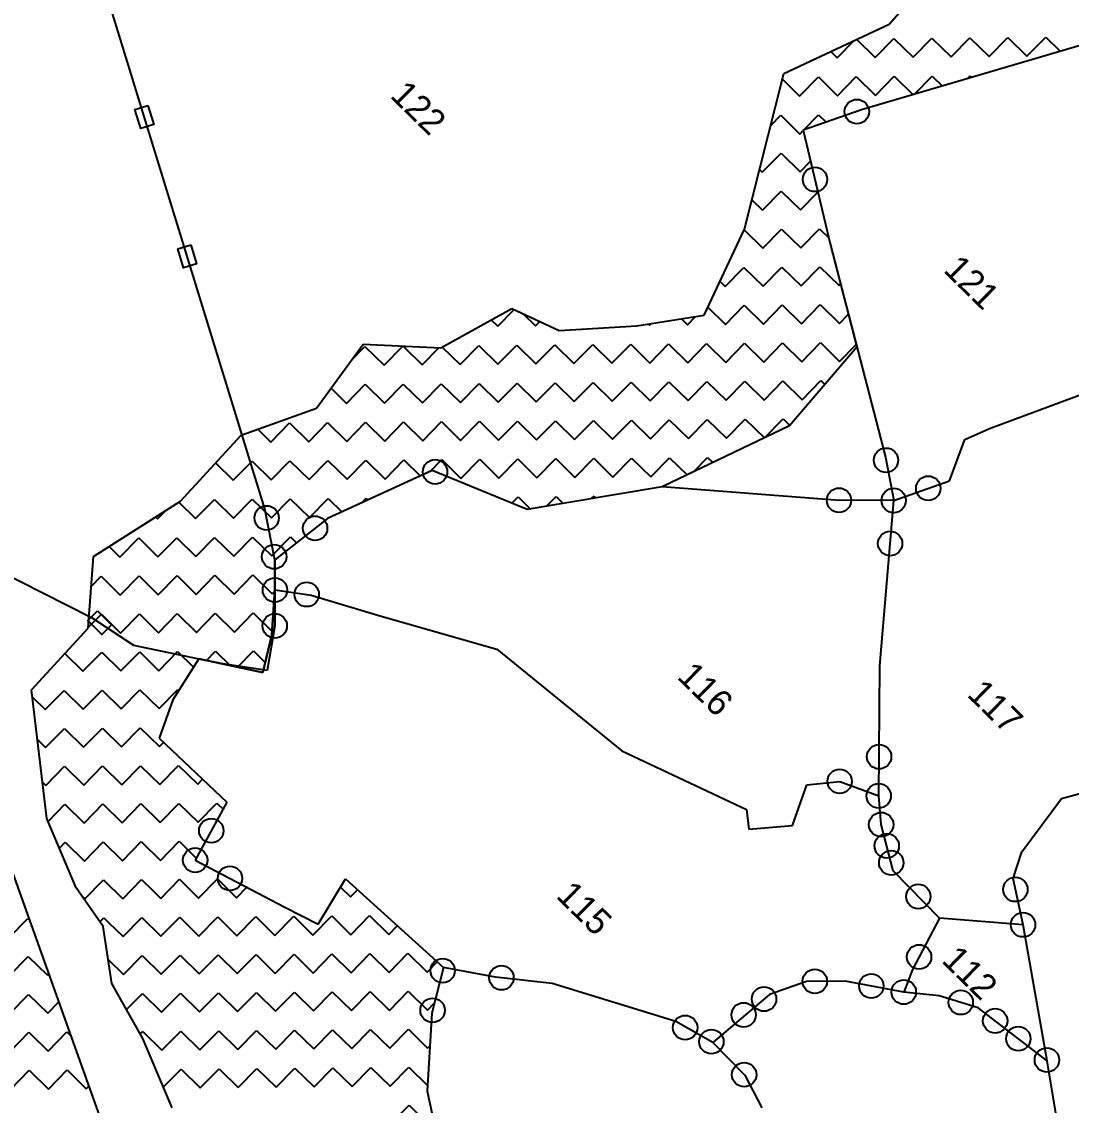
# Model space of a CAD drawing. Header units: metres. Extents: x 342804 to 346854, y 1762918 to 1765966.
# Drawn here: x 344305.1 to 344670.9, y 1764501 to 1764878.8 of the extents above; entities that cross this region are included whole.
import ezdxf

# ---------------------------------------------------------------- set-up
doc = ezdxf.new("R2010")
doc.units = ezdxf.units.M
doc.header["$MEASUREMENT"] = 0
for name, color, linetype in [('POLY_HATCH', 12, 'Continuous'), ('POLY_PARCEL', 6, 'Continuous'), ('SYM_STONE', 1, 'Continuous'), ('TEXT_PARCEL', 7, 'Continuous')]:
    doc.layers.add(name, color=color, linetype=linetype)
doc.styles.add('TEXT_MAP', font='')
doc.styles.get('TEXT_MAP').set_extended_font_data('Kruti Dev 050')

msp = doc.modelspace()

# ---------------------------------------------------------------- linework, layer by layer
for points in [[(344349.11, 1764849.57), (344351.17, 1764842.94), (344346.59, 1764841.51), (344344.52, 1764848.14)], [(344364.07, 1764801.01), (344366.08, 1764794.36), (344361.49, 1764792.97), (344359.47, 1764799.62)], [(344331.48, 1764673.43), (344336.43, 1764668.56), (344333.06, 1764665.13), (344328.11, 1764670)]]:
    msp.add_lwpolyline(points, close=True)
for centre in [(344596.16, 1764847.45), (344581.56, 1764823.79), (344606.31, 1764725.92), (344449.18, 1764721.87), (344621.04, 1764716.14), (344589.94, 1764711.95), (344609, 1764711.87), (344390.47, 1764705.8), (344407.37, 1764702.2), (344607.76, 1764696.88), (344393.09, 1764692.26), (344393.36, 1764680.68), (344404.45, 1764679.12), (344393.32, 1764668.17), (344603.92, 1764622.55), (344590.18, 1764613.96), (344603.79, 1764608.91), (344371.18, 1764596.76), (344604.64, 1764598.9), (344606.59, 1764591.48), (344365.56, 1764586.49), (344608.14, 1764585.57), (344377.69, 1764580.14), (344617.59, 1764573.83), (344651.41, 1764576.28), (344654.09, 1764563.97), (344617.86, 1764552.77), (344451.83, 1764547.99), (344472.31, 1764545.49), (344581.52, 1764544.25), (344601.19, 1764542.63), (344612.51, 1764540.51), (344563.83, 1764538.07), (344632.38, 1764536.89), (344448.3, 1764534.15), (344556.7, 1764532.55), (344644.36, 1764530.48), (344536.33, 1764528.13), (344545.48, 1764523.23), (344652.42, 1764524.26), (344662.39, 1764516.83), (344556.9, 1764511.71)]:
    msp.add_circle(centre, 4.25)
at = {"layer": 'POLY_HATCH'}
for p, q in [((344607.39, 1764877.94), (344630.67, 1764904.48)), ((344570.73, 1764860.76), (344607.39, 1764877.94)), ((344685.02, 1764873.75), (344597.73, 1764848)), ((344556.96, 1764806.5), (344570.73, 1764860.76)), ((344597.73, 1764848), (344577.5, 1764840.92)), ((344577.5, 1764840.92), (344586.87, 1764801.38)), ((344542.98, 1764776.46), (344556.96, 1764806.5)), ((344586.87, 1764801.38), (344596.2, 1764765.3)), ((344451.15, 1764765.09), (344475.97, 1764778.81)), ((344475.97, 1764778.81), (344492.43, 1764771.1)), ((344519.5, 1764772.73), (344542.98, 1764776.46)), ((344492.43, 1764771.1), (344519.5, 1764772.73)), ((344407.87, 1764744.1), (344424.06, 1764766.31)), ((344424.06, 1764766.31), (344451.15, 1764765.09)), ((344596.2, 1764765.3), (344572.68, 1764737.87)), ((344381.59, 1764734.64), (344407.87, 1764744.1)), ((344572.68, 1764737.87), (344528.26, 1764716.65)), ((344360.42, 1764711.67), (344381.59, 1764734.64)), ((344448.21, 1764722.27), (344411.65, 1764705.57)), ((344481.32, 1764708.72), (344448.21, 1764722.27)), ((344528.26, 1764716.65), (344481.32, 1764708.72)), ((344330.19, 1764692.38), (344360.42, 1764711.67)), ((344411.65, 1764705.57), (344393.3, 1764691.16)), ((344328.27, 1764667.42), (344330.19, 1764692.38)), ((344393.3, 1764691.16), (344393.36, 1764680.68)), ((344393.36, 1764680.68), (344393.3, 1764691.16)), ((344392.33, 1764665), (344393.36, 1764680.68)), ((344393.36, 1764680.68), (344392.33, 1764665)), ((344308.51, 1764645.9), (344328.27, 1764667.42)), ((344389.17, 1764651.87), (344392.33, 1764665)), ((344392.33, 1764665), (344389.17, 1764651.87)), ((344366.81, 1764656.68), (344357.81, 1764642.34)), ((344366.81, 1764656.68), (344389.17, 1764651.87)), ((344389.17, 1764651.87), (344366.81, 1764656.68)), ((344313.9, 1764601.04), (344308.51, 1764645.9)), ((344357.81, 1764642.34), (344353.02, 1764628.97)), ((344344.45, 1764463.51), (344284.83, 1764630.19)), ((344353.02, 1764628.97), (344376.61, 1764606.69)), ((344376.61, 1764606.69), (344365.56, 1764586.49)), ((344324.09, 1764576.89), (344313.9, 1764601.04)), ((344365.56, 1764586.49), (344396.82, 1764570.12)), ((344408.47, 1764564.21), (344417.92, 1764579.96)), ((344417.92, 1764579.96), (344452.11, 1764549.1)), ((344333.47, 1764563.42), (344324.09, 1764576.89)), ((344396.82, 1764570.12), (344408.47, 1764564.21)), ((344336.5, 1764543.49), (344333.47, 1764563.42)), ((344452.11, 1764549.1), (344448.05, 1764533.16)), ((344347.36, 1764524.33), (344336.5, 1764543.49)), ((344448.05, 1764533.16), (344446.42, 1764506.02)), ((344357.55, 1764500.18), (344347.36, 1764524.33)), ((344446.42, 1764506.02), (344454.22, 1764470.05))]:
    msp.add_line(p, q, dxfattribs=at)
at = {"layer": 'POLY_HATCH', "linetype": 'Continuous'}
for p, q in [((344602.53, 1764866.3), (344609.09, 1764872.97)), ((344609.09, 1764872.97), (344615.76, 1764866.41)), ((344615.76, 1764866.41), (344622.32, 1764873.07)), ((344622.32, 1764873.07), (344628.99, 1764866.51)), ((344628.99, 1764866.51), (344635.55, 1764873.18)), ((344635.55, 1764873.18), (344642.22, 1764866.62)), ((344642.22, 1764866.62), (344648.78, 1764873.29)), ((344648.78, 1764873.29), (344655.45, 1764866.73)), ((344655.45, 1764866.73), (344662.01, 1764873.4)), ((344662.01, 1764873.4), (344667.05, 1764868.45)), ((344589.3, 1764866.19), (344595.28, 1764872.26)), ((344596.08, 1764872.64), (344602.53, 1764866.3)), ((344587.05, 1764868.41), (344589.3, 1764866.19)), ((344570.21, 1764858.72), (344576.18, 1764852.85)), ((344576.18, 1764852.85), (344582.74, 1764859.52)), ((344582.74, 1764859.52), (344589.41, 1764852.96)), ((344589.41, 1764852.96), (344595.97, 1764859.63)), ((344595.97, 1764859.63), (344602.64, 1764853.07)), ((344602.64, 1764853.07), (344609.2, 1764859.74)), ((344609.2, 1764859.74), (344615.73, 1764853.31)), ((344616.12, 1764853.42), (344622.43, 1764859.84)), ((344622.43, 1764859.84), (344626, 1764856.34)), ((344634.6, 1764858.88), (344635.66, 1764859.95)), ((344635.66, 1764859.95), (344636.26, 1764859.36)), ((344577.6, 1764840.96), (344582.85, 1764846.29)), ((344582.85, 1764846.29), (344585.47, 1764843.71)), ((344566.13, 1764842.64), (344569.62, 1764846.18)), ((344569.62, 1764846.18), (344576.29, 1764839.62)), ((344576.29, 1764839.62), (344577.51, 1764840.86)), ((344563.17, 1764826.28), (344569.73, 1764832.95)), ((344569.73, 1764832.95), (344576.4, 1764826.39)), ((344576.4, 1764826.39), (344580.06, 1764830.11)), ((344562.22, 1764827.21), (344563.17, 1764826.28)), ((344559.56, 1764816.71), (344563.28, 1764813.05)), ((344563.28, 1764813.05), (344569.84, 1764819.72)), ((344569.84, 1764819.72), (344576.51, 1764813.16)), ((344576.51, 1764813.16), (344582.61, 1764819.36)), ((344556.85, 1764806.25), (344563.38, 1764799.82)), ((344563.38, 1764799.82), (344569.95, 1764806.49)), ((344569.95, 1764806.49), (344576.61, 1764799.93)), ((344576.61, 1764799.93), (344583.18, 1764806.6)), ((344583.18, 1764806.6), (344586.38, 1764803.44)), ((344550.26, 1764786.48), (344556.82, 1764793.15)), ((344556.82, 1764793.15), (344563.49, 1764786.59)), ((344563.49, 1764786.59), (344570.05, 1764793.26)), ((344570.05, 1764793.26), (344576.72, 1764786.7)), ((344576.72, 1764786.7), (344583.28, 1764793.37)), ((344583.28, 1764793.37), (344589.95, 1764786.81)), ((344548.47, 1764788.25), (344550.26, 1764786.48)), ((344589.95, 1764786.81), (344590.5, 1764787.36)), ((344470.99, 1764772.6), (344476.75, 1764778.45)), ((344544.28, 1764779.25), (344550.37, 1764773.25)), ((344550.37, 1764773.25), (344556.93, 1764779.92)), ((344556.93, 1764779.92), (344563.6, 1764773.36)), ((344563.6, 1764773.36), (344570.16, 1764780.03)), ((344570.16, 1764780.03), (344576.83, 1764773.47)), ((344576.83, 1764773.47), (344583.39, 1764780.14)), ((344583.39, 1764780.14), (344590.06, 1764773.58)), ((344468.74, 1764774.81), (344470.99, 1764772.6)), ((344479.88, 1764776.98), (344484.22, 1764772.71)), ((344535.05, 1764775.2), (344537.14, 1764773.14)), ((344537.14, 1764773.14), (344539.93, 1764775.98)), ((344590.06, 1764773.58), (344593.23, 1764776.8)), ((344484.22, 1764772.71), (344485.73, 1764774.24)), ((344523.57, 1764773.37), (344523.91, 1764773.03)), ((344523.91, 1764773.03), (344524.37, 1764773.5)), ((344420.15, 1764760.94), (344424.74, 1764765.61)), ((344424.74, 1764765.61), (344431.41, 1764759.05)), ((344431.41, 1764759.05), (344437.94, 1764765.68)), ((344438.01, 1764765.68), (344444.64, 1764759.15)), ((344444.64, 1764759.15), (344450.5, 1764765.12)), ((344451.66, 1764765.37), (344457.87, 1764759.26)), ((344457.87, 1764759.26), (344464.43, 1764765.93)), ((344464.43, 1764765.93), (344471.1, 1764759.37)), ((344471.1, 1764759.37), (344477.66, 1764766.04)), ((344477.66, 1764766.04), (344484.33, 1764759.48)), ((344484.33, 1764759.48), (344490.89, 1764766.15)), ((344490.89, 1764766.15), (344497.56, 1764759.59)), ((344497.56, 1764759.59), (344504.12, 1764766.26)), ((344504.12, 1764766.26), (344510.79, 1764759.7)), ((344510.79, 1764759.7), (344517.35, 1764766.37)), ((344517.35, 1764766.37), (344524.02, 1764759.8)), ((344524.02, 1764759.8), (344530.58, 1764766.47)), ((344530.58, 1764766.47), (344537.25, 1764759.91)), ((344537.25, 1764759.91), (344543.81, 1764766.58)), ((344543.81, 1764766.58), (344550.48, 1764760.02)), ((344550.48, 1764760.02), (344557.04, 1764766.69)), ((344557.04, 1764766.69), (344563.71, 1764760.13)), ((344563.71, 1764760.13), (344570.27, 1764766.8)), ((344570.27, 1764766.8), (344576.94, 1764760.24)), ((344576.94, 1764760.24), (344583.5, 1764766.91)), ((344583.5, 1764766.91), (344590.17, 1764760.35)), ((344590.17, 1764760.35), (344595.96, 1764766.23)), ((344418.29, 1764745.71), (344424.85, 1764752.38)), ((344424.85, 1764752.38), (344431.52, 1764745.82)), ((344431.52, 1764745.82), (344438.08, 1764752.48)), ((344438.08, 1764752.48), (344444.75, 1764745.92)), ((344444.75, 1764745.92), (344451.31, 1764752.59)), ((344451.31, 1764752.59), (344457.98, 1764746.03)), ((344457.98, 1764746.03), (344464.54, 1764752.7)), ((344464.54, 1764752.7), (344471.21, 1764746.14)), ((344471.21, 1764746.14), (344477.77, 1764752.81)), ((344477.77, 1764752.81), (344484.44, 1764746.25)), ((344484.44, 1764746.25), (344491, 1764752.92)), ((344491, 1764752.92), (344497.67, 1764746.36)), ((344497.67, 1764746.36), (344504.23, 1764753.03)), ((344504.23, 1764753.03), (344510.9, 1764746.47)), ((344510.9, 1764746.47), (344517.46, 1764753.14)), ((344517.46, 1764753.14), (344524.13, 1764746.57)), ((344524.13, 1764746.57), (344530.69, 1764753.24)), ((344530.69, 1764753.24), (344537.36, 1764746.68)), ((344537.36, 1764746.68), (344543.92, 1764753.35)), ((344543.92, 1764753.35), (344550.59, 1764746.79)), ((344550.59, 1764746.79), (344557.15, 1764753.46)), ((344557.15, 1764753.46), (344563.82, 1764746.9)), ((344563.82, 1764746.9), (344570.38, 1764753.57)), ((344570.38, 1764753.57), (344577.05, 1764747.01)), ((344577.05, 1764747.01), (344583.61, 1764753.68)), ((344583.61, 1764753.68), (344585.03, 1764752.28)), ((344412.91, 1764751), (344418.29, 1764745.71)), ((344387.4, 1764736.73), (344391.94, 1764732.26)), ((344391.94, 1764732.26), (344398.5, 1764738.93)), ((344398.5, 1764738.93), (344405.17, 1764732.37)), ((344405.17, 1764732.37), (344411.73, 1764739.04)), ((344411.73, 1764739.04), (344418.4, 1764732.48)), ((344418.4, 1764732.48), (344424.96, 1764739.15)), ((344424.96, 1764739.15), (344431.63, 1764732.58)), ((344431.63, 1764732.58), (344438.19, 1764739.25)), ((344438.19, 1764739.25), (344444.86, 1764732.69)), ((344444.86, 1764732.69), (344451.42, 1764739.36)), ((344451.42, 1764739.36), (344458.09, 1764732.8)), ((344458.09, 1764732.8), (344464.65, 1764739.47)), ((344464.65, 1764739.47), (344471.32, 1764732.91)), ((344471.32, 1764732.91), (344477.88, 1764739.58)), ((344477.88, 1764739.58), (344484.55, 1764733.02)), ((344484.55, 1764733.02), (344491.11, 1764739.69)), ((344491.11, 1764739.69), (344497.78, 1764733.13)), ((344497.78, 1764733.13), (344504.34, 1764739.8)), ((344504.34, 1764739.8), (344511.01, 1764733.24)), ((344511.01, 1764733.24), (344517.57, 1764739.91)), ((344517.57, 1764739.91), (344524.24, 1764733.34)), ((344524.24, 1764733.34), (344530.8, 1764740.01)), ((344530.8, 1764740.01), (344537.47, 1764733.45)), ((344537.47, 1764733.45), (344544.03, 1764740.12)), ((344544.03, 1764740.12), (344550.7, 1764733.56)), ((344550.7, 1764733.56), (344557.26, 1764740.23)), ((344557.26, 1764740.23), (344563.92, 1764733.68)), ((344563.96, 1764733.7), (344570.49, 1764740.34)), ((344570.49, 1764740.34), (344572.83, 1764738.04)), ((344378.82, 1764718.92), (344385.38, 1764725.59)), ((344385.38, 1764725.59), (344392.05, 1764719.03)), ((344392.05, 1764719.03), (344398.61, 1764725.7)), ((344398.61, 1764725.7), (344405.28, 1764719.14)), ((344405.28, 1764719.14), (344411.84, 1764725.81)), ((344411.84, 1764725.81), (344418.51, 1764719.25)), ((344418.51, 1764719.25), (344425.07, 1764725.92)), ((344425.07, 1764725.92), (344431.74, 1764719.35)), ((344431.74, 1764719.35), (344438.3, 1764726.02)), ((344438.3, 1764726.02), (344444.05, 1764720.37)), ((344447.33, 1764721.87), (344451.53, 1764726.13)), ((344451.53, 1764726.13), (344458.2, 1764719.57)), ((344458.2, 1764719.57), (344464.76, 1764726.24)), ((344464.76, 1764726.24), (344471.43, 1764719.68)), ((344471.43, 1764719.68), (344477.99, 1764726.35)), ((344477.99, 1764726.35), (344484.66, 1764719.79)), ((344484.66, 1764719.79), (344491.22, 1764726.46)), ((344491.22, 1764726.46), (344497.89, 1764719.9)), ((344497.89, 1764719.9), (344504.45, 1764726.57)), ((344504.45, 1764726.57), (344511.12, 1764720.01)), ((344511.12, 1764720.01), (344517.68, 1764726.68)), ((344517.68, 1764726.68), (344524.35, 1764720.11)), ((344524.35, 1764720.11), (344530.91, 1764726.78)), ((344530.91, 1764726.78), (344536.98, 1764720.81)), ((344539.2, 1764721.88), (344544.14, 1764726.89)), ((344544.14, 1764726.89), (344545.96, 1764725.1)), ((344372.67, 1764724.96), (344378.82, 1764718.92)), ((344359.86, 1764711.32), (344365.69, 1764705.58)), ((344365.69, 1764705.58), (344372.25, 1764712.25)), ((344372.25, 1764712.25), (344378.92, 1764705.69)), ((344378.92, 1764705.69), (344385.48, 1764712.36)), ((344385.48, 1764712.36), (344392.15, 1764705.8)), ((344392.15, 1764705.8), (344398.71, 1764712.47)), ((344398.71, 1764712.47), (344405.38, 1764705.91)), ((344405.38, 1764705.91), (344411.94, 1764712.58)), ((344411.94, 1764712.58), (344416.72, 1764707.88)), ((344423.49, 1764710.98), (344425.17, 1764712.69)), ((344425.17, 1764712.69), (344425.83, 1764712.04)), ((344475.93, 1764710.92), (344478.09, 1764713.12)), ((344478.09, 1764713.12), (344482.39, 1764708.9)), ((344488, 1764709.85), (344491.32, 1764713.23)), ((344491.32, 1764713.23), (344493.77, 1764710.82)), ((344503.74, 1764712.51), (344504.56, 1764713.34)), ((344504.56, 1764713.34), (344505.16, 1764712.75)), ((344352.46, 1764705.47), (344355.43, 1764708.49)), ((344351.77, 1764706.15), (344352.46, 1764705.47)), ((344365.8, 1764692.35), (344372.36, 1764699.02)), ((344372.36, 1764699.02), (344379.03, 1764692.46)), ((344379.03, 1764692.46), (344385.59, 1764699.13)), ((344385.59, 1764699.13), (344392.26, 1764692.57)), ((344392.26, 1764692.57), (344398.82, 1764699.24)), ((344398.82, 1764699.24), (344400.94, 1764697.16)), ((344335.59, 1764695.83), (344339.34, 1764692.14)), ((344339.34, 1764692.14), (344345.9, 1764698.8)), ((344345.9, 1764698.8), (344352.57, 1764692.24)), ((344352.57, 1764692.24), (344359.13, 1764698.91)), ((344359.13, 1764698.91), (344365.8, 1764692.35)), ((344329.39, 1764682.02), (344332.78, 1764685.47)), ((344332.78, 1764685.47), (344339.45, 1764678.9)), ((344339.45, 1764678.9), (344346.01, 1764685.57)), ((344346.01, 1764685.57), (344352.68, 1764679.01)), ((344352.68, 1764679.01), (344359.24, 1764685.68)), ((344359.24, 1764685.68), (344365.91, 1764679.12)), ((344365.91, 1764679.12), (344372.47, 1764685.79)), ((344372.47, 1764685.79), (344379.14, 1764679.23)), ((344379.14, 1764679.23), (344385.7, 1764685.9)), ((344385.7, 1764685.9), (344392.37, 1764679.34)), ((344392.37, 1764679.34), (344393.34, 1764680.32)), ((344366.02, 1764665.89), (344372.58, 1764672.56)), ((344372.58, 1764672.56), (344379.25, 1764666)), ((344379.25, 1764666), (344385.81, 1764672.67)), ((344385.81, 1764672.67), (344392.41, 1764666.18)), ((344328.28, 1764667.55), (344332.89, 1764672.24)), ((344332.89, 1764672.24), (344339.56, 1764665.67)), ((344339.56, 1764665.67), (344346.12, 1764672.34)), ((344346.12, 1764672.34), (344352.79, 1764665.78)), ((344352.79, 1764665.78), (344359.35, 1764672.45)), ((344359.35, 1764672.45), (344366.02, 1764665.89)), ((344320.12, 1764658.55), (344326.44, 1764652.34)), ((344326.44, 1764652.34), (344333, 1764659.01)), ((344333, 1764659.01), (344339.67, 1764652.44)), ((344339.67, 1764652.44), (344346.23, 1764659.11)), ((344346.23, 1764659.11), (344352.9, 1764652.55)), ((344352.9, 1764652.55), (344359.46, 1764659.22)), ((344359.46, 1764659.22), (344364.99, 1764653.78)), ((344369.51, 1764656.1), (344372.69, 1764659.33)), ((344372.69, 1764659.33), (344377.78, 1764654.32)), ((344380.34, 1764653.77), (344385.92, 1764659.44)), ((344385.92, 1764659.44), (344390.02, 1764655.4)), ((344308.81, 1764643.43), (344313.32, 1764639)), ((344313.32, 1764639), (344319.88, 1764645.67)), ((344319.88, 1764645.67), (344326.55, 1764639.11)), ((344326.55, 1764639.11), (344333.11, 1764645.78)), ((344333.11, 1764645.78), (344339.78, 1764639.21)), ((344339.78, 1764639.21), (344346.34, 1764645.88)), ((344346.34, 1764645.88), (344353.01, 1764639.32)), ((344353.01, 1764639.32), (344359.57, 1764645.99)), ((344359.57, 1764645.99), (344359.9, 1764645.67)), ((344313.42, 1764625.77), (344319.99, 1764632.44)), ((344319.99, 1764632.44), (344326.65, 1764625.88)), ((344326.65, 1764625.88), (344333.22, 1764632.55)), ((344333.22, 1764632.55), (344339.88, 1764625.98)), ((344339.88, 1764625.98), (344346.45, 1764632.65)), ((344346.45, 1764632.65), (344353.11, 1764626.09)), ((344310.59, 1764628.55), (344313.42, 1764625.77)), ((344353.11, 1764626.09), (344354.54, 1764627.54)), ((344313.53, 1764612.54), (344320.09, 1764619.21)), ((344320.09, 1764619.21), (344326.76, 1764612.65)), ((344326.76, 1764612.65), (344333.32, 1764619.32)), ((344333.32, 1764619.32), (344339.99, 1764612.75)), ((344339.99, 1764612.75), (344346.55, 1764619.42)), ((344346.55, 1764619.42), (344353.22, 1764612.86)), ((344353.22, 1764612.86), (344359.78, 1764619.53)), ((344359.78, 1764619.53), (344366.45, 1764612.97)), ((344312.38, 1764613.67), (344313.53, 1764612.54)), ((344366.45, 1764612.97), (344368.14, 1764614.69)), ((344314.33, 1764600.01), (344320.2, 1764605.98)), ((344320.2, 1764605.98), (344326.87, 1764599.42)), ((344326.87, 1764599.42), (344333.43, 1764606.09)), ((344333.43, 1764606.09), (344340.1, 1764599.52)), ((344340.1, 1764599.52), (344346.66, 1764606.19)), ((344346.66, 1764606.19), (344353.33, 1764599.63)), ((344353.33, 1764599.63), (344359.89, 1764606.3)), ((344359.89, 1764606.3), (344366.56, 1764599.74)), ((344366.56, 1764599.74), (344373.12, 1764606.41)), ((344373.12, 1764606.41), (344375.29, 1764604.28)), ((344318.27, 1764590.68), (344320.31, 1764592.75)), ((344320.31, 1764592.75), (344326.98, 1764586.19)), ((344326.98, 1764586.19), (344333.54, 1764592.86)), ((344333.54, 1764592.86), (344340.21, 1764586.29)), ((344340.21, 1764586.29), (344346.77, 1764592.96)), ((344346.77, 1764592.96), (344353.44, 1764586.4)), ((344353.44, 1764586.4), (344360, 1764593.07)), ((344360, 1764593.07), (344365.96, 1764587.21)), ((344327.09, 1764572.96), (344333.65, 1764579.63)), ((344333.65, 1764579.63), (344340.32, 1764573.06)), ((344340.32, 1764573.06), (344346.88, 1764579.73)), ((344346.88, 1764579.73), (344350.8, 1764575.88)), ((344353.55, 1764573.17), (344360.11, 1764579.84)), ((344360.11, 1764579.84), (344366.78, 1764573.28)), ((344366.78, 1764573.28), (344373.34, 1764579.95)), ((344373.34, 1764579.95), (344380.01, 1764573.39)), ((344350.8, 1764575.88), (344353.55, 1764573.17)), ((344380.01, 1764573.39), (344383.6, 1764577.04)), ((344416.23, 1764577.13), (344419.7, 1764573.72)), ((344419.7, 1764573.72), (344422.11, 1764576.17)), ((344326.27, 1764573.76), (344327.09, 1764572.96)), ((344380.12, 1764560.16), (344386.68, 1764566.83)), ((344386.68, 1764566.83), (344393.35, 1764560.27)), ((344393.35, 1764560.27), (344399.91, 1764566.94)), ((344399.91, 1764566.94), (344406.58, 1764560.38)), ((344406.58, 1764560.38), (344413.14, 1764567.05)), ((344413.14, 1764567.05), (344419.81, 1764560.49)), ((344419.81, 1764560.49), (344426.37, 1764567.15)), ((344426.37, 1764567.15), (344433.04, 1764560.59)), ((344300.74, 1764559.51), (344307.3, 1764566.18)), ((344307.3, 1764566.18), (344307.96, 1764565.53)), ((344332.38, 1764564.99), (344333.76, 1764566.4)), ((344333.76, 1764566.4), (344335.38, 1764564.8)), ((344335.38, 1764564.8), (344340.43, 1764559.83)), ((344340.43, 1764559.83), (344346.99, 1764566.5)), ((344346.99, 1764566.5), (344353.66, 1764559.94)), ((344353.66, 1764559.94), (344360.22, 1764566.61)), ((344360.22, 1764566.61), (344366.89, 1764560.05)), ((344366.89, 1764560.05), (344373.45, 1764566.72)), ((344373.45, 1764566.72), (344380.12, 1764560.16)), ((344433.04, 1764560.59), (344436.02, 1764563.62)), ((344300.85, 1764546.28), (344307.41, 1764552.95)), ((344307.41, 1764552.95), (344314.08, 1764546.39)), ((344335.24, 1764551.82), (344340.54, 1764546.6)), ((344340.54, 1764546.6), (344347.1, 1764553.27)), ((344347.1, 1764553.27), (344353.77, 1764546.71)), ((344353.77, 1764546.71), (344360.33, 1764553.38)), ((344360.33, 1764553.38), (344367, 1764546.82)), ((344367, 1764546.82), (344373.56, 1764553.49)), ((344373.56, 1764553.49), (344380.23, 1764546.93)), ((344380.23, 1764546.93), (344386.79, 1764553.6)), ((344386.79, 1764553.6), (344393.46, 1764547.04)), ((344393.46, 1764547.04), (344400.02, 1764553.71)), ((344400.02, 1764553.71), (344406.69, 1764547.15)), ((344406.69, 1764547.15), (344413.25, 1764553.82)), ((344413.25, 1764553.82), (344419.92, 1764547.26)), ((344419.92, 1764547.26), (344426.48, 1764553.92)), ((344426.48, 1764553.92), (344433.15, 1764547.36)), ((344433.15, 1764547.36), (344439.71, 1764554.03)), ((344439.71, 1764554.03), (344446.38, 1764547.47)), ((344446.38, 1764547.47), (344449.92, 1764551.08)), ((344314.08, 1764546.39), (344314.61, 1764546.93)), ((344380.33, 1764533.7), (344386.9, 1764540.37)), ((344386.9, 1764540.37), (344393.56, 1764533.81)), ((344393.56, 1764533.81), (344400.13, 1764540.48)), ((344400.13, 1764540.48), (344406.79, 1764533.92)), ((344406.79, 1764533.92), (344413.36, 1764540.59)), ((344413.36, 1764540.59), (344420.02, 1764534.03)), ((344420.02, 1764534.03), (344426.59, 1764540.69)), ((344426.59, 1764540.69), (344433.25, 1764534.13)), ((344433.25, 1764534.13), (344439.82, 1764540.8)), ((344439.82, 1764540.8), (344446.48, 1764534.24)), ((344300.95, 1764533.05), (344307.51, 1764539.72)), ((344307.51, 1764539.72), (344314.18, 1764533.16)), ((344314.18, 1764533.16), (344318.11, 1764537.15)), ((344341.65, 1764534.4), (344347.21, 1764540.04)), ((344347.21, 1764540.04), (344353.87, 1764533.48)), ((344353.87, 1764533.48), (344360.44, 1764540.15)), ((344360.44, 1764540.15), (344367.1, 1764533.59)), ((344367.1, 1764533.59), (344373.67, 1764540.26)), ((344373.67, 1764540.26), (344380.33, 1764533.7)), ((344446.48, 1764534.24), (344448.96, 1764536.76)), ((344301.06, 1764519.82), (344307.62, 1764526.49)), ((344307.62, 1764526.49), (344314.29, 1764519.93)), ((344314.29, 1764519.93), (344320.85, 1764526.6)), ((344320.85, 1764526.6), (344322.44, 1764525.03)), ((344346.45, 1764525.94), (344347.31, 1764526.81)), ((344347.31, 1764526.81), (344353.98, 1764520.25)), ((344353.98, 1764520.25), (344360.54, 1764526.92)), ((344360.54, 1764526.92), (344367.21, 1764520.36)), ((344367.21, 1764520.36), (344373.77, 1764527.03)), ((344373.77, 1764527.03), (344380.44, 1764520.47)), ((344380.44, 1764520.47), (344387, 1764527.14)), ((344387, 1764527.14), (344393.67, 1764520.58)), ((344393.67, 1764520.58), (344400.23, 1764527.25)), ((344400.23, 1764527.25), (344406.9, 1764520.69)), ((344406.9, 1764520.69), (344413.46, 1764527.36)), ((344413.46, 1764527.36), (344420.13, 1764520.8)), ((344420.13, 1764520.8), (344426.69, 1764527.46)), ((344426.69, 1764527.46), (344433.36, 1764520.9)), ((344433.36, 1764520.9), (344439.92, 1764527.57)), ((344439.92, 1764527.57), (344446.59, 1764521.01)), ((344446.59, 1764521.01), (344447.36, 1764521.79)), ((344380.55, 1764507.24), (344387.11, 1764513.91)), ((344387.11, 1764513.91), (344393.78, 1764507.35)), ((344393.78, 1764507.35), (344400.34, 1764514.02)), ((344400.34, 1764514.02), (344407.01, 1764507.46)), ((344407.01, 1764507.46), (344413.57, 1764514.13)), ((344413.57, 1764514.13), (344420.24, 1764507.57)), ((344420.24, 1764507.57), (344426.8, 1764514.23)), ((344426.8, 1764514.23), (344433.47, 1764507.67)), ((344433.47, 1764507.67), (344440.03, 1764514.34)), ((344440.03, 1764514.34), (344446.53, 1764507.95)), ((344301.17, 1764506.59), (344307.73, 1764513.26)), ((344307.73, 1764513.26), (344314.4, 1764506.7)), ((344314.4, 1764506.7), (344320.96, 1764513.37)), ((344320.96, 1764513.37), (344327.63, 1764506.81)), ((344354.49, 1764507.43), (344360.65, 1764513.69)), ((344360.65, 1764513.69), (344367.32, 1764507.13)), ((344367.32, 1764507.13), (344373.88, 1764513.8)), ((344373.88, 1764513.8), (344380.55, 1764507.24)), ((344327.63, 1764506.81), (344328.61, 1764507.8)), ((344433.58, 1764494.44), (344440.14, 1764501.11)), ((344440.14, 1764501.11), (344446.81, 1764494.55))]:
    msp.add_line(p, q, dxfattribs=at)
at = {"layer": 'POLY_PARCEL'}
for p, q in [((344389.87, 1764708.91), (344320.45, 1764934.61)), ((344685.02, 1764873.75), (344597.73, 1764848)), ((344597.73, 1764848), (344577.5, 1764840.92)), ((344577.5, 1764840.92), (344586.87, 1764801.38)), ((344586.87, 1764801.38), (344606.1, 1764727.02)), ((344642.4, 1764736.95), (344687.5, 1764753.73)), ((344633.77, 1764733.17), (344642.4, 1764736.95)), ((344628.45, 1764718.77), (344633.77, 1764733.17)), ((344606.1, 1764727.02), (344609, 1764711.87)), ((344448.21, 1764722.27), (344411.65, 1764705.57)), ((344481.32, 1764708.72), (344448.21, 1764722.27)), ((344609, 1764711.87), (344628.45, 1764718.77)), ((344528.26, 1764716.65), (344481.32, 1764708.72)), ((344588.65, 1764711.96), (344528.26, 1764716.65)), ((344609, 1764711.87), (344588.65, 1764711.96)), ((344604.22, 1764654.19), (344609, 1764711.87)), ((344393.3, 1764691.16), (344389.87, 1764708.91)), ((344389.87, 1764708.91), (344389.87, 1764708.91)), ((344411.65, 1764705.57), (344393.3, 1764691.16)), ((344281.55, 1764695.28), (344329.49, 1764671.14)), ((344393.36, 1764680.68), (344406.01, 1764678.9)), ((344406.01, 1764678.9), (344430.4, 1764671.6)), ((344329.49, 1764671.14), (344344.08, 1764661.42)), ((344430.4, 1764671.6), (344470.7, 1764660.08)), ((344344.08, 1764661.42), (344366.81, 1764656.68)), ((344470.7, 1764660.08), (344514.29, 1764624.62)), ((344366.81, 1764656.68), (344357.81, 1764642.34)), ((344603.79, 1764608.91), (344604.22, 1764654.19)), ((344357.81, 1764642.34), (344353.02, 1764628.97)), ((344353.02, 1764628.97), (344376.61, 1764606.69)), ((344514.29, 1764624.62), (344557.75, 1764604.12)), ((344573.71, 1764598.63), (344578.73, 1764612.7)), ((344578.73, 1764612.7), (344590.18, 1764613.96)), ((344590.18, 1764613.96), (344603.79, 1764608.91)), ((344667.48, 1764608.02), (344686.06, 1764612.95)), ((344604.64, 1764598.9), (344603.79, 1764608.91)), ((344376.61, 1764606.69), (344365.56, 1764586.49)), ((344653.69, 1764589.34), (344667.48, 1764608.02)), ((344557.75, 1764604.12), (344558.52, 1764597.35)), ((344558.52, 1764597.35), (344573.71, 1764598.63)), ((344608.87, 1764582.79), (344604.64, 1764598.9)), ((344365.56, 1764586.49), (344396.82, 1764570.12)), ((344650.58, 1764580.09), (344653.69, 1764589.34)), ((344624.98, 1764566.24), (344608.87, 1764582.79)), ((344408.47, 1764564.21), (344417.92, 1764579.96)), ((344417.92, 1764579.96), (344452.11, 1764549.1)), ((344654.09, 1764563.97), (344650.58, 1764580.09)), ((344650.58, 1764580.09), (344650.58, 1764580.09)), ((344396.82, 1764570.12), (344408.47, 1764564.21)), ((344624.98, 1764566.24), (344615.56, 1764548.43)), ((344654.09, 1764563.97), (344624.98, 1764566.24)), ((344662.44, 1764516.53), (344654.09, 1764563.97)), ((344452.11, 1764549.1), (344448.05, 1764533.16)), ((344470.27, 1764545.72), (344452.11, 1764549.1)), ((344615.56, 1764548.43), (344612.51, 1764540.51)), ((344489.94, 1764543.53), (344470.27, 1764545.72)), ((344578.56, 1764544.23), (344565.73, 1764539.69)), ((344592.12, 1764544.33), (344578.56, 1764544.23)), ((344612.51, 1764540.51), (344592.12, 1764544.33)), ((344533.1, 1764530.28), (344489.94, 1764543.53)), ((344624.81, 1764539.17), (344612.51, 1764540.51)), ((344565.73, 1764539.69), (344546, 1764522.93)), ((344638.42, 1764535.06), (344624.81, 1764539.17)), ((344448.05, 1764533.16), (344446.42, 1764506.02)), ((344662.44, 1764516.53), (344638.42, 1764535.06)), ((344546, 1764522.93), (344533.1, 1764530.28)), ((344546, 1764522.93), (344557.09, 1764511.55)), ((344667.63, 1764485.46), (344662.44, 1764516.53)), ((344557.09, 1764511.55), (344563.04, 1764500.14)), ((344446.42, 1764506.02), (344454.22, 1764470.05))]:
    msp.add_line(p, q, dxfattribs=at)
at = {"layer": 'SYM_STONE'}
for p, q in [((344393.3, 1764691.16), (344393.36, 1764680.68)), ((344393.36, 1764680.68), (344393.32, 1764668.17)), ((344393.32, 1764668.17), (344390.61, 1764652.66)), ((344375.24, 1764654.91), (344366.81, 1764656.68)), ((344390.61, 1764652.66), (344375.24, 1764654.91))]:
    msp.add_line(p, q, dxfattribs=at)

# ---------------------------------------------------------------- texts
at = {"layer": 'TEXT_PARCEL', "style": 'TEXT_MAP'}
for s, p in [('122', (344433.15, 1764852.66)), ('121', (344625.98, 1764791.86)), ('116', (344533.17, 1764650.06)), ('117', (344634.21, 1764643.9)), ('115', (344490.97, 1764573.66)), ('112', (344625.35, 1764551.15))]:
    msp.add_text(s, height=8.981, rotation=315.47, dxfattribs=at).set_placement(p)

doc.saveas('drawing.dxf')
